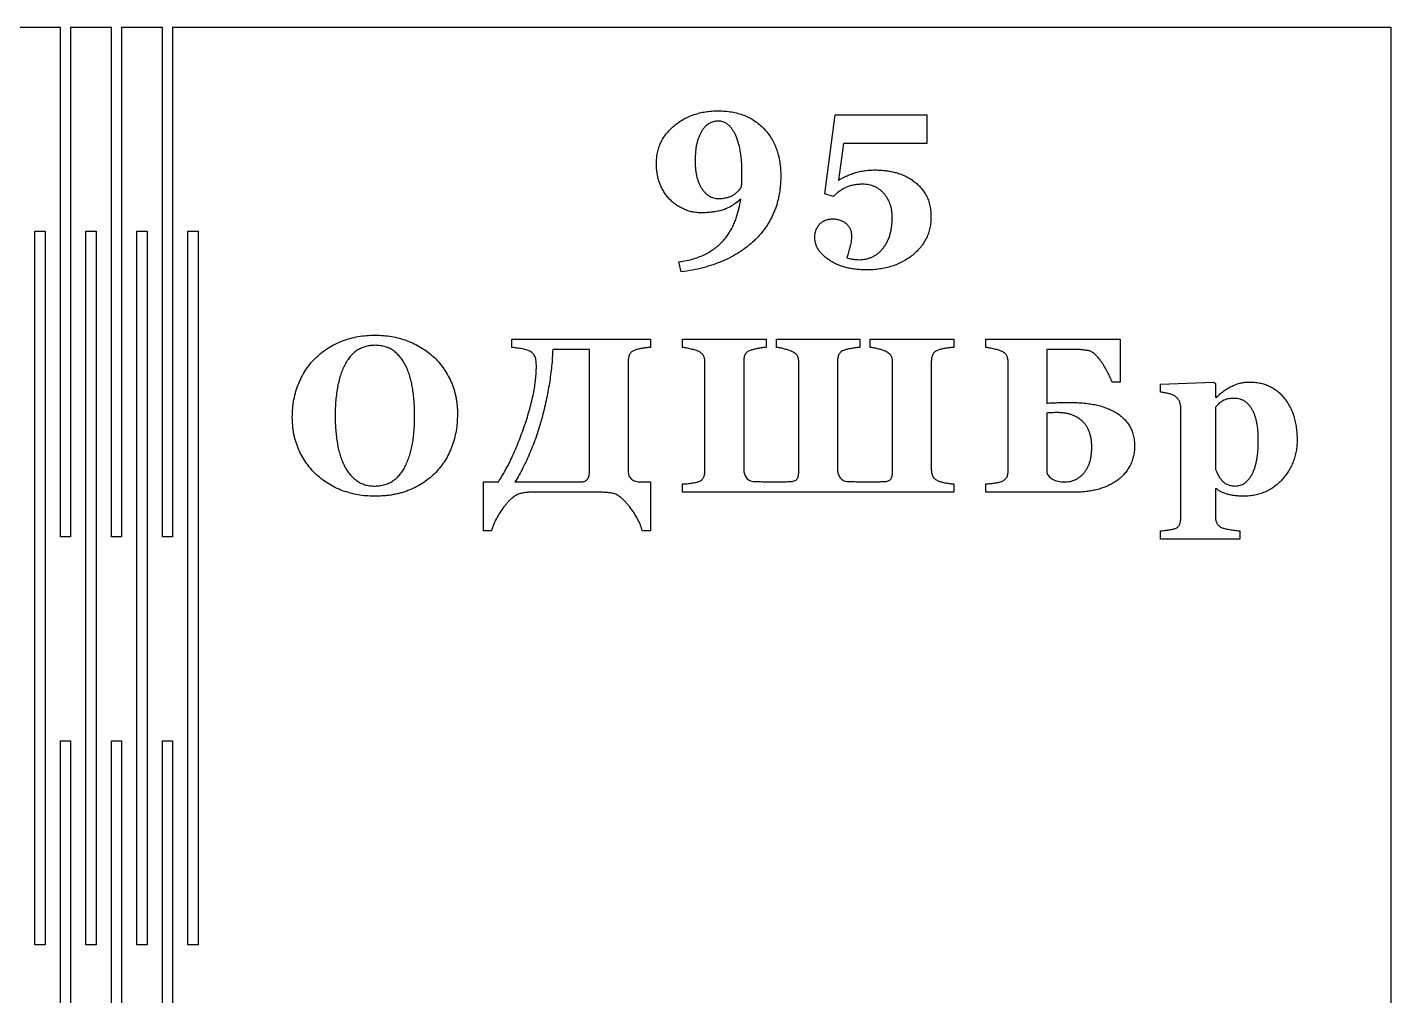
# Model space of a CAD drawing. Header units: millimetres. Extents: x 59 to 329, y 70 to 260.
# Drawn here: x 195 to 328.8, y 164.9 to 259.9 of the extents above; entities that cross this region are included whole.
import ezdxf

# ---------------------------------------------------------------- set-up
doc = ezdxf.new("R2010")
doc.units = ezdxf.units.MM

msp = doc.modelspace()

# ---------------------------------------------------------------- linework, layer by layer
at = {"color": 7, "linetype": 'Continuous', "lineweight": 25}
for p, q in [((194.3, 259.94), (198.3, 259.94)), ((198.3, 209.94), (198.3, 259.94)), ((199.3, 259.94), (203.3, 259.94)), ((199.3, 259.94), (199.3, 209.94)), ((203.3, 209.94), (203.3, 259.94)), ((204.3, 259.94), (208.3, 259.94)), ((204.3, 259.94), (204.3, 209.94)), ((208.3, 209.94), (208.3, 259.94)), ((209.3, 259.94), (328.8, 259.94)), ((209.3, 259.94), (209.3, 209.94)), ((328.8, 259.94), (328.8, 69.94)), ((273.3, 243.61), (274.3, 251.34)), ((274.3, 251.34), (283.3, 251.34)), ((283.3, 251.34), (283.3, 248.54)), ((275.11, 248.54), (274.64, 244.94)), ((283.3, 248.54), (275.11, 248.54)), ((274.12, 243.34), (273.3, 243.61)), ((195.8, 239.94), (196.8, 239.94)), ((195.8, 169.94), (195.8, 239.94)), ((196.8, 239.94), (196.8, 169.94)), ((200.8, 239.94), (201.8, 239.94)), ((200.8, 169.94), (200.8, 239.94)), ((201.8, 239.94), (201.8, 169.94)), ((205.8, 169.94), (205.8, 239.94)), ((205.8, 239.94), (206.8, 239.94)), ((206.8, 239.94), (206.8, 169.94)), ((210.8, 169.94), (210.8, 239.94)), ((210.8, 239.94), (211.8, 239.94)), ((211.8, 239.94), (211.8, 169.94)), ((258.96, 236.94), (260.1, 237.13)), ((259.21, 235.94), (258.96, 236.94)), ((242.59, 229.34), (256.19, 229.34)), ((242.59, 228.54), (242.59, 229.34)), ((256.19, 229.34), (256.19, 228.54)), ((259.33, 229.34), (267.53, 229.34)), ((259.33, 228.54), (259.33, 229.34)), ((267.53, 229.34), (267.53, 228.54)), ((268.53, 229.34), (276.73, 229.34)), ((268.53, 228.54), (268.53, 229.34)), ((276.73, 229.34), (276.73, 228.54)), ((277.73, 229.34), (285.93, 229.34)), ((277.73, 228.54), (277.73, 229.34)), ((285.93, 229.34), (285.93, 228.54)), ((289.07, 229.34), (302.27, 229.34)), ((289.07, 228.54), (289.07, 229.34)), ((302.27, 229.34), (302.27, 225.14)), ((250.19, 228.34), (246.59, 228.34)), ((250.19, 216.31), (250.19, 228.34)), ((295.07, 228.34), (295.07, 223.08)), ((297.49, 228.34), (295.07, 228.34)), ((253.99, 227.19), (253.99, 216.44)), ((261.53, 216.43), (261.53, 227.09)), ((265.33, 227.19), (265.33, 216.55)), ((270.73, 216.32), (270.73, 227.09)), ((274.53, 227.19), (274.53, 216.55)), ((279.93, 216.32), (279.93, 227.09)), ((283.73, 227.19), (283.73, 216.53)), ((291.27, 216.46), (291.27, 227.09)), ((302.27, 225.14), (301.47, 225.14)), ((306.21, 224.94), (311.45, 225.14)), ((306.21, 224.14), (306.21, 224.94)), ((311.45, 225.14), (311.61, 224.98)), ((311.61, 224.98), (311.61, 223.65)), ((311.61, 223.65), (311.7, 223.63)), ((295.07, 222.1), (295.07, 216.28)), ((308.21, 211.79), (308.21, 222.7)), ((311.61, 222.67), (311.61, 216.6)), ((239.79, 215.34), (241.26, 215.34)), ((239.79, 210.54), (239.79, 215.34)), ((242.89, 215.34), (249.34, 215.34)), ((255.27, 215.34), (256.19, 215.34)), ((256.19, 215.34), (256.19, 210.54)), ((250.71, 214.34), (245.27, 214.34)), ((259.33, 214.34), (259.33, 215.14)), ((285.93, 214.34), (259.33, 214.34)), ((285.93, 215.14), (285.93, 214.34)), ((289.07, 214.34), (289.07, 215.14)), ((298.02, 214.34), (289.07, 214.34)), ((311.61, 214.66), (311.61, 211.84)), ((311.7, 214.66), (311.61, 214.66)), ((240.59, 210.54), (239.79, 210.54)), ((256.19, 210.54), (255.39, 210.54)), ((306.21, 209.74), (306.21, 210.54)), ((314.01, 210.54), (314.01, 209.74)), ((199.3, 209.94), (198.3, 209.94)), ((204.3, 209.94), (203.3, 209.94)), ((209.3, 209.94), (208.3, 209.94)), ((314.01, 209.74), (306.21, 209.74)), ((198.3, 189.94), (199.3, 189.94)), ((198.3, 139.94), (198.3, 189.94)), ((199.3, 189.94), (199.3, 139.94)), ((203.3, 189.94), (204.3, 189.94)), ((203.3, 139.94), (203.3, 189.94)), ((204.3, 189.94), (204.3, 139.94)), ((208.3, 189.94), (209.3, 189.94)), ((208.3, 139.94), (208.3, 189.94)), ((209.3, 189.94), (209.3, 139.94)), ((196.8, 169.94), (195.8, 169.94)), ((201.8, 169.94), (200.8, 169.94)), ((206.8, 169.94), (205.8, 169.94)), ((211.8, 169.94), (210.8, 169.94))]:
    msp.add_line(p, q, dxfattribs=at)
for points, knots in [([(256.76, 246.56), (256.77, 246.75), (256.78, 247.11), (256.86, 247.63), (256.99, 248.14), (257.19, 248.61), (257.43, 249.07), (257.73, 249.5), (258.09, 249.9), (258.49, 250.28), (258.94, 250.62), (259.41, 250.92), (259.92, 251.17), (260.45, 251.38), (261, 251.54), (261.59, 251.66), (262.2, 251.73), (262.62, 251.74), (262.83, 251.74)], [0, 0, 0, 0, 0.061482, 0.121128, 0.178919, 0.236385, 0.294153, 0.352647, 0.412817, 0.47513, 0.53843, 0.601507, 0.664271, 0.727928, 0.792991, 0.85953, 0.928382, 1, 1, 1, 1]), ([(262.83, 251.74), (263.06, 251.73), (263.51, 251.72), (264.16, 251.64), (264.77, 251.51), (265.35, 251.32), (265.9, 251.07), (266.41, 250.77), (266.88, 250.42), (267.31, 250.01), (267.7, 249.56), (268.04, 249.07), (268.33, 248.54), (268.56, 247.97), (268.74, 247.36), (268.87, 246.72), (268.95, 246.04), (268.96, 245.58), (268.96, 245.34)], [0, 0, 0, 0, 0.068413, 0.13384, 0.196471, 0.257272, 0.316504, 0.374852, 0.433469, 0.492872, 0.552422, 0.6119, 0.671958, 0.732703, 0.795604, 0.860613, 0.928792, 1, 1, 1, 1]), ([(262.82, 250.74), (262.74, 250.74), (262.58, 250.73), (262.34, 250.68), (262.12, 250.6), (261.9, 250.49), (261.71, 250.34), (261.52, 250.17), (261.34, 249.96), (261.18, 249.72), (261.04, 249.46), (260.91, 249.16), (260.8, 248.83), (260.71, 248.48), (260.64, 248.1), (260.6, 247.69), (260.57, 247.26), (260.56, 246.95), (260.56, 246.8)], [0, 0, 0, 0, 0.049047, 0.09583, 0.142679, 0.190066, 0.238399, 0.288377, 0.342007, 0.399065, 0.45979, 0.523332, 0.591127, 0.663412, 0.739613, 0.821312, 0.90766, 1, 1, 1, 1]), ([(265.16, 245.56), (265.16, 245.77), (265.16, 246.16), (265.12, 246.73), (265.08, 247.27), (265, 247.77), (264.92, 248.23), (264.8, 248.66), (264.67, 249.05), (264.52, 249.4), (264.35, 249.72), (264.17, 249.99), (263.98, 250.22), (263.77, 250.41), (263.55, 250.56), (263.32, 250.66), (263.07, 250.73), (262.91, 250.74), (262.82, 250.74)], [0, 0, 0, 0, 0.098237, 0.190555, 0.277068, 0.358492, 0.43446, 0.505325, 0.571272, 0.633314, 0.690561, 0.742812, 0.791441, 0.83566, 0.878131, 0.918485, 0.959047, 1, 1, 1, 1]), ([(258.05, 243.09), (257.95, 243.2), (257.75, 243.42), (257.5, 243.79), (257.28, 244.19), (257.09, 244.62), (256.94, 245.08), (256.84, 245.56), (256.77, 246.05), (256.77, 246.39), (256.76, 246.56)], [0, 0, 0, 0, 0.116099, 0.233854, 0.353884, 0.477689, 0.604134, 0.73228, 0.864126, 1, 1, 1, 1]), ([(260.56, 246.8), (260.56, 246.66), (260.57, 246.4), (260.6, 246.01), (260.65, 245.65), (260.71, 245.3), (260.81, 244.98), (260.92, 244.68), (261.05, 244.39), (261.2, 244.14), (261.36, 243.9), (261.54, 243.7), (261.73, 243.53), (261.93, 243.38), (262.15, 243.28), (262.38, 243.2), (262.63, 243.15), (262.79, 243.14), (262.88, 243.14)], [0, 0, 0, 0, 0.084356, 0.165058, 0.241664, 0.314436, 0.383852, 0.450138, 0.514567, 0.576766, 0.636343, 0.691939, 0.745221, 0.796507, 0.846407, 0.896464, 0.947354, 1, 1, 1, 1]), ([(268.96, 245.34), (268.96, 245.18), (268.96, 244.86), (268.92, 244.4), (268.88, 243.94), (268.8, 243.49), (268.71, 243.06), (268.6, 242.63), (268.47, 242.22), (268.31, 241.82), (268.14, 241.43), (267.94, 241.05), (267.73, 240.68), (267.5, 240.32), (267.24, 239.97), (266.96, 239.64), (266.67, 239.31), (266.24, 238.89), (265.67, 238.4), (264.92, 237.87), (264.12, 237.4), (263.25, 236.99), (262.32, 236.63), (261.34, 236.34), (260.29, 236.1), (259.57, 235.99), (259.21, 235.94)], [0, 0, 0, 0, 0.031963, 0.063362, 0.094039, 0.124291, 0.153992, 0.183174, 0.212106, 0.240928, 0.269537, 0.297934, 0.32638, 0.355056, 0.38388, 0.412816, 0.442237, 0.471923, 0.532207, 0.593175, 0.655433, 0.719334, 0.785315, 0.853975, 0.925315, 1, 1, 1, 1]), ([(265.12, 244.28), (265.12, 244.3), (265.12, 244.36), (265.13, 244.47), (265.14, 244.63), (265.14, 244.74), (265.14, 244.8)], [0, 0, 0, 0, 0.131717, 0.347778, 0.635113, 1, 1, 1, 1]), ([(265.14, 244.8), (265.14, 244.86), (265.14, 244.98), (265.15, 245.16), (265.16, 245.36), (265.16, 245.5), (265.16, 245.56)], [0, 0, 0, 0, 0.213049, 0.467319, 0.737802, 1, 1, 1, 1]), ([(274.64, 244.94), (274.74, 245), (274.96, 245.12), (275.3, 245.3), (275.69, 245.47), (276.11, 245.63), (276.58, 245.77), (277.09, 245.87), (277.64, 245.93), (278.02, 245.94), (278.21, 245.94)], [0, 0, 0, 0, 0.094208, 0.196778, 0.309165, 0.430933, 0.560271, 0.697331, 0.843698, 1, 1, 1, 1]), ([(278.21, 245.94), (278.37, 245.94), (278.68, 245.93), (279.14, 245.9), (279.61, 245.83), (280.07, 245.74), (280.52, 245.62), (280.97, 245.44), (281.41, 245.23), (281.69, 245.05), (281.84, 244.96)], [0, 0, 0, 0, 0.122352, 0.245055, 0.366946, 0.489782, 0.613252, 0.738251, 0.867107, 1, 1, 1, 1]), ([(281.84, 244.96), (281.96, 244.87), (282.22, 244.69), (282.57, 244.36), (282.89, 243.98), (283.18, 243.56), (283.41, 243.09), (283.58, 242.56), (283.68, 241.98), (283.7, 241.57), (283.7, 241.36)], [0, 0, 0, 0, 0.111732, 0.22503, 0.340782, 0.460321, 0.584085, 0.713613, 0.851442, 1, 1, 1, 1]), ([(262.88, 243.14), (262.98, 243.14), (263.2, 243.15), (263.51, 243.19), (263.81, 243.27), (264.09, 243.37), (264.37, 243.52), (264.64, 243.72), (264.89, 243.98), (265.04, 244.18), (265.12, 244.28)], [0, 0, 0, 0, 0.1227, 0.241668, 0.358256, 0.473843, 0.591501, 0.716436, 0.851897, 1, 1, 1, 1]), ([(277, 244.54), (276.84, 244.54), (276.53, 244.53), (276.09, 244.46), (275.69, 244.36), (275.33, 244.22), (275, 244.03), (274.68, 243.83), (274.39, 243.6), (274.21, 243.43), (274.12, 243.34)], [0, 0, 0, 0, 0.148947, 0.286478, 0.415027, 0.534576, 0.650763, 0.767283, 0.883026, 1, 1, 1, 1]), ([(279.9, 241.27), (279.9, 241.38), (279.89, 241.61), (279.86, 241.95), (279.8, 242.27), (279.7, 242.57), (279.59, 242.86), (279.45, 243.13), (279.29, 243.39), (279.1, 243.62), (278.89, 243.84), (278.66, 244.03), (278.42, 244.18), (278.16, 244.31), (277.9, 244.42), (277.61, 244.49), (277.31, 244.53), (277.1, 244.54), (277, 244.54)], [0, 0, 0, 0, 0.07139, 0.139977, 0.206189, 0.270071, 0.333002, 0.394831, 0.456683, 0.518761, 0.580026, 0.639728, 0.698211, 0.756042, 0.814719, 0.874509, 0.93622, 1, 1, 1, 1]), ([(261.19, 241.74), (261.04, 241.74), (260.74, 241.75), (260.29, 241.82), (259.86, 241.93), (259.45, 242.1), (259.06, 242.29), (258.69, 242.52), (258.35, 242.78), (258.15, 242.99), (258.05, 243.09)], [0, 0, 0, 0, 0.129943, 0.257686, 0.382754, 0.508556, 0.633791, 0.756389, 0.878023, 1, 1, 1, 1]), ([(265.04, 243.08), (264.89, 242.95), (264.59, 242.7), (264.12, 242.4), (263.67, 242.16), (263.21, 241.99), (262.74, 241.88), (262.25, 241.8), (261.73, 241.75), (261.37, 241.74), (261.19, 241.74)], [0, 0, 0, 0, 0.14418, 0.276459, 0.399157, 0.51386, 0.626995, 0.745955, 0.869876, 1, 1, 1, 1]), ([(263.71, 239.49), (263.8, 239.62), (263.99, 239.89), (264.22, 240.32), (264.43, 240.76), (264.65, 241.36), (264.87, 242.13), (264.99, 242.76), (265.04, 243.08)], [0, 0, 0, 0, 0.127239, 0.253295, 0.377451, 0.501886, 0.749284, 1, 1, 1, 1]), ([(272.3, 239.32), (272.31, 239.44), (272.31, 239.69), (272.41, 240.03), (272.56, 240.34), (272.76, 240.62), (273.02, 240.85), (273.32, 241.02), (273.67, 241.12), (273.91, 241.13), (274.03, 241.14)], [0, 0, 0, 0, 0.131468, 0.255697, 0.377442, 0.500533, 0.622495, 0.742376, 0.866132, 1, 1, 1, 1]), ([(274.03, 241.14), (274.16, 241.14), (274.42, 241.13), (274.78, 241.03), (275.1, 240.9), (275.38, 240.69), (275.62, 240.45), (275.78, 240.15), (275.89, 239.82), (275.9, 239.59), (275.9, 239.47)], [0, 0, 0, 0, 0.1401576, 0.2693268, 0.3930238, 0.5155558, 0.6349018, 0.7511915, 0.871922, 1, 1, 1, 1]), ([(283.7, 241.36), (283.7, 241.18), (283.69, 240.81), (283.6, 240.27), (283.46, 239.75), (283.27, 239.27), (283.01, 238.81), (282.7, 238.37), (282.33, 237.97), (281.91, 237.59), (281.45, 237.25), (280.95, 236.95), (280.43, 236.7), (279.87, 236.49), (279.28, 236.34), (278.66, 236.22), (278.01, 236.15), (277.56, 236.14), (277.33, 236.14)], [0, 0, 0, 0, 0.061086, 0.120099, 0.177414, 0.233998, 0.290589, 0.347958, 0.406988, 0.468183, 0.530685, 0.593464, 0.656534, 0.72088, 0.786905, 0.855178, 0.926072, 1, 1, 1, 1]), ([(278.92, 238.16), (279, 238.25), (279.15, 238.45), (279.35, 238.78), (279.52, 239.13), (279.66, 239.51), (279.77, 239.91), (279.84, 240.34), (279.89, 240.8), (279.9, 241.11), (279.9, 241.27)], [0, 0, 0, 0, 0.112282, 0.226726, 0.343254, 0.463364, 0.588631, 0.718981, 0.855598, 1, 1, 1, 1]), ([(260.1, 237.13), (260.31, 237.2), (260.72, 237.32), (261.3, 237.55), (261.82, 237.81), (262.28, 238.1), (262.7, 238.41), (263.08, 238.74), (263.42, 239.1), (263.61, 239.36), (263.71, 239.49)], [0, 0, 0, 0, 0.150733, 0.291346, 0.423179, 0.546592, 0.664366, 0.7781, 0.890164, 1, 1, 1, 1]), ([(275.9, 239.47), (275.9, 239.38), (275.89, 239.19), (275.86, 238.9), (275.8, 238.6), (275.73, 238.3), (275.65, 238.01), (275.57, 237.75), (275.5, 237.53), (275.46, 237.4), (275.44, 237.33)], [0, 0, 0, 0, 0.125502, 0.257345, 0.395099, 0.540228, 0.680933, 0.805795, 0.911692, 1, 1, 1, 1]), ([(277.33, 236.14), (277.16, 236.14), (276.81, 236.15), (276.31, 236.19), (275.82, 236.27), (275.36, 236.37), (274.92, 236.5), (274.5, 236.66), (274.11, 236.86), (273.74, 237.08), (273.41, 237.32), (273.11, 237.57), (272.86, 237.84), (272.66, 238.11), (272.5, 238.4), (272.39, 238.7), (272.31, 239.01), (272.31, 239.22), (272.3, 239.32)], [0, 0, 0, 0, 0.0807525, 0.1579389, 0.2328517, 0.3048087, 0.3746192, 0.4428248, 0.5094673, 0.5756512, 0.6390016, 0.6982665, 0.7536906, 0.8055598, 0.8551515, 0.9036737, 0.951645, 1, 1, 1, 1]), ([(276.69, 237.14), (276.79, 237.14), (277, 237.15), (277.3, 237.2), (277.61, 237.28), (277.9, 237.39), (278.19, 237.54), (278.45, 237.71), (278.7, 237.92), (278.84, 238.08), (278.92, 238.16)], [0, 0, 0, 0, 0.12144, 0.244327, 0.367414, 0.494299, 0.621595, 0.746534, 0.872188, 1, 1, 1, 1]), ([(275.44, 237.33), (275.53, 237.3), (275.73, 237.24), (276.04, 237.19), (276.37, 237.15), (276.58, 237.14), (276.69, 237.14)], [0, 0, 0, 0, 0.23062, 0.490101, 0.754366, 1, 1, 1, 1]), ([(223.4, 227.56), (223.59, 227.73), (223.96, 228.07), (224.59, 228.5), (225.26, 228.88), (225.98, 229.19), (226.73, 229.44), (227.52, 229.61), (228.33, 229.72), (228.88, 229.73), (229.16, 229.74)], [0, 0, 0, 0, 0.119457, 0.239079, 0.361117, 0.485424, 0.611599, 0.739064, 0.868046, 1, 1, 1, 1]), ([(229.16, 228.74), (229, 228.73), (228.7, 228.72), (228.26, 228.64), (227.85, 228.49), (227.47, 228.29), (227.11, 228.04), (226.79, 227.72), (226.5, 227.34), (226.24, 226.92), (226, 226.44), (225.8, 225.91), (225.63, 225.34), (225.49, 224.72), (225.38, 224.05), (225.31, 223.33), (225.26, 222.57), (225.25, 222.05), (225.25, 221.78)], [0, 0, 0, 0, 0.052368, 0.102045, 0.150423, 0.198445, 0.246936, 0.2973, 0.350286, 0.406365, 0.466143, 0.52934, 0.596278, 0.667513, 0.743241, 0.824057, 0.90947, 1, 1, 1, 1]), ([(229.16, 229.74), (229.43, 229.73), (229.98, 229.72), (230.78, 229.61), (231.56, 229.45), (232.3, 229.21), (233.01, 228.9), (233.67, 228.55), (234.29, 228.14), (234.66, 227.82), (234.85, 227.66)], [0, 0, 0, 0, 0.133268, 0.263453, 0.390974, 0.518099, 0.642604, 0.763564, 0.882467, 1, 1, 1, 1]), ([(232.24, 226.61), (232.16, 226.76), (232.01, 227.07), (231.72, 227.48), (231.4, 227.85), (231.04, 228.17), (230.64, 228.43), (230.18, 228.61), (229.68, 228.72), (229.34, 228.73), (229.16, 228.74)], [0, 0, 0, 0, 0.130775, 0.256123, 0.378102, 0.497792, 0.616829, 0.738098, 0.864505, 1, 1, 1, 1]), ([(221.05, 221.68), (221.06, 221.98), (221.08, 222.56), (221.19, 223.42), (221.39, 224.24), (221.66, 225), (222.01, 225.73), (222.41, 226.4), (222.87, 227.02), (223.22, 227.38), (223.4, 227.56)], [0, 0, 0, 0, 0.137849, 0.270036, 0.397932, 0.523292, 0.645416, 0.76531, 0.882865, 1, 1, 1, 1]), ([(234.85, 227.66), (235.03, 227.49), (235.39, 227.14), (235.85, 226.54), (236.27, 225.9), (236.56, 225.33), (236.76, 224.85), (236.89, 224.47), (237, 224.08), (237.09, 223.68), (237.17, 223.26), (237.21, 222.83), (237.25, 222.39), (237.25, 222.09), (237.25, 221.94)], [0, 0, 0, 0, 0.11716, 0.234401, 0.353156, 0.474467, 0.536462, 0.599061, 0.662032, 0.726653, 0.79262, 0.860032, 0.929118, 1, 1, 1, 1]), ([(244.34, 228.17), (244.29, 228.19), (244.18, 228.25), (243.98, 228.31), (243.74, 228.37), (243.48, 228.42), (243.22, 228.46), (242.98, 228.49), (242.77, 228.52), (242.65, 228.53), (242.59, 228.54)], [0, 0, 0, 0, 0.097809, 0.213046, 0.347304, 0.502512, 0.656875, 0.791848, 0.905718, 1, 1, 1, 1]), ([(246.59, 228.34), (246.58, 228.07), (246.56, 227.52), (246.49, 226.69), (246.39, 225.86), (246.27, 225.02), (246.12, 224.17), (245.95, 223.31), (245.75, 222.44), (245.52, 221.57), (245.27, 220.7), (245, 219.86), (244.71, 219.04), (244.38, 218.25), (244.05, 217.48), (243.68, 216.74), (243.3, 216.03), (243.03, 215.57), (242.89, 215.34)], [0, 0, 0, 0, 0.059806, 0.120435, 0.181951, 0.244158, 0.307556, 0.371739, 0.436803, 0.503247, 0.569452, 0.634444, 0.697932, 0.760362, 0.821639, 0.882027, 0.941517, 1, 1, 1, 1]), ([(244.99, 226.65), (244.99, 226.75), (244.99, 226.93), (244.96, 227.19), (244.93, 227.41), (244.88, 227.61), (244.79, 227.77), (244.68, 227.92), (244.53, 228.06), (244.41, 228.13), (244.34, 228.17)], [0, 0, 0, 0, 0.169066, 0.315657, 0.44553, 0.554776, 0.656629, 0.761966, 0.876627, 1, 1, 1, 1]), ([(254.67, 228.27), (254.61, 228.25), (254.49, 228.21), (254.33, 228.1), (254.21, 227.98), (254.1, 227.79), (254.01, 227.53), (254, 227.31), (253.99, 227.19)], [0, 0, 0, 0, 0.145342, 0.278084, 0.399977, 0.51707, 0.753768, 1, 1, 1, 1]), ([(256.19, 228.54), (256.07, 228.53), (255.82, 228.51), (255.43, 228.45), (255.04, 228.38), (254.79, 228.31), (254.67, 228.27)], [0, 0, 0, 0, 0.2332472, 0.4942248, 0.7595245, 1, 1, 1, 1]), ([(260.85, 228.16), (260.8, 228.18), (260.68, 228.23), (260.49, 228.29), (260.28, 228.35), (260.05, 228.41), (259.83, 228.46), (259.63, 228.49), (259.47, 228.52), (259.37, 228.54), (259.33, 228.54)], [0, 0, 0, 0, 0.113238, 0.239507, 0.379751, 0.535358, 0.685743, 0.813132, 0.917957, 1, 1, 1, 1]), ([(261.53, 227.09), (261.52, 227.2), (261.51, 227.42), (261.43, 227.68), (261.32, 227.84), (261.19, 227.96), (261.04, 228.07), (260.92, 228.13), (260.85, 228.16)], [0, 0, 0, 0, 0.253773, 0.474459, 0.583347, 0.705099, 0.843901, 1, 1, 1, 1]), ([(266.05, 228.27), (265.98, 228.25), (265.86, 228.21), (265.7, 228.12), (265.57, 228), (265.44, 227.82), (265.35, 227.54), (265.34, 227.31), (265.33, 227.19)], [0, 0, 0, 0, 0.146112, 0.278757, 0.397661, 0.510432, 0.744526, 1, 1, 1, 1]), ([(267.53, 228.54), (267.41, 228.53), (267.14, 228.51), (266.75, 228.44), (266.38, 228.36), (266.15, 228.3), (266.05, 228.27)], [0, 0, 0, 0, 0.250061, 0.527539, 0.794305, 1, 1, 1, 1]), ([(270, 228.16), (269.89, 228.2), (269.65, 228.3), (269.27, 228.4), (268.89, 228.49), (268.64, 228.53), (268.53, 228.54)], [0, 0, 0, 0, 0.236065, 0.507201, 0.776214, 1, 1, 1, 1]), ([(270.73, 227.09), (270.73, 227.2), (270.71, 227.42), (270.63, 227.68), (270.51, 227.85), (270.37, 227.96), (270.2, 228.07), (270.07, 228.13), (270, 228.16)], [0, 0, 0, 0, 0.244967, 0.460662, 0.568016, 0.693174, 0.833974, 1, 1, 1, 1]), ([(275.23, 228.27), (275.17, 228.25), (275.04, 228.21), (274.87, 228.11), (274.75, 227.98), (274.63, 227.79), (274.55, 227.53), (274.54, 227.31), (274.53, 227.19)], [0, 0, 0, 0, 0.153218, 0.289371, 0.410795, 0.525912, 0.757921, 1, 1, 1, 1]), ([(276.73, 228.54), (276.6, 228.53), (276.34, 228.51), (275.94, 228.44), (275.57, 228.37), (275.34, 228.3), (275.23, 228.27)], [0, 0, 0, 0, 0.253579, 0.52549, 0.787465, 1, 1, 1, 1]), ([(279.2, 228.16), (279.09, 228.2), (278.85, 228.3), (278.47, 228.4), (278.09, 228.49), (277.84, 228.53), (277.73, 228.54)], [0, 0, 0, 0, 0.236065, 0.507201, 0.776214, 1, 1, 1, 1]), ([(279.93, 227.09), (279.93, 227.2), (279.91, 227.42), (279.83, 227.68), (279.71, 227.85), (279.57, 227.96), (279.4, 228.07), (279.27, 228.13), (279.2, 228.16)], [0, 0, 0, 0, 0.244967, 0.460662, 0.568016, 0.693174, 0.833974, 1, 1, 1, 1]), ([(284.41, 228.27), (284.35, 228.25), (284.23, 228.21), (284.07, 228.1), (283.95, 227.98), (283.84, 227.79), (283.75, 227.53), (283.74, 227.31), (283.73, 227.19)], [0, 0, 0, 0, 0.145342, 0.278084, 0.399977, 0.51707, 0.753768, 1, 1, 1, 1]), ([(285.93, 228.54), (285.81, 228.53), (285.56, 228.51), (285.17, 228.45), (284.78, 228.38), (284.53, 228.31), (284.41, 228.27)], [0, 0, 0, 0, 0.2332472, 0.4942248, 0.7595245, 1, 1, 1, 1]), ([(290.59, 228.17), (290.54, 228.19), (290.43, 228.24), (290.24, 228.29), (290.04, 228.35), (289.81, 228.4), (289.59, 228.45), (289.39, 228.49), (289.22, 228.52), (289.12, 228.53), (289.07, 228.54)], [0, 0, 0, 0, 0.109022, 0.232379, 0.369062, 0.520168, 0.668484, 0.798454, 0.909367, 1, 1, 1, 1]), ([(291.27, 227.09), (291.26, 227.2), (291.25, 227.42), (291.17, 227.68), (291.06, 227.85), (290.94, 227.97), (290.78, 228.08), (290.66, 228.14), (290.59, 228.17)], [0, 0, 0, 0, 0.247642, 0.473432, 0.585419, 0.708009, 0.84594, 1, 1, 1, 1]), ([(299.12, 228.22), (299.01, 228.24), (298.76, 228.28), (298.36, 228.32), (297.93, 228.34), (297.64, 228.34), (297.49, 228.34)], [0, 0, 0, 0, 0.217612, 0.464517, 0.729556, 1, 1, 1, 1]), ([(301.47, 225.14), (301.39, 225.33), (301.24, 225.71), (300.96, 226.25), (300.67, 226.76), (300.4, 227.15), (300.17, 227.44), (300.01, 227.63), (299.85, 227.79), (299.7, 227.93), (299.55, 228.04), (299.41, 228.13), (299.26, 228.19), (299.17, 228.21), (299.12, 228.22)], [0, 0, 0, 0, 0.156168, 0.307486, 0.454917, 0.598854, 0.667638, 0.729969, 0.786601, 0.838301, 0.884936, 0.926809, 0.965156, 1, 1, 1, 1]), ([(233.05, 221.86), (233.05, 222.08), (233.04, 222.51), (233.01, 223.15), (232.95, 223.78), (232.87, 224.4), (232.77, 225), (232.62, 225.57), (232.45, 226.11), (232.31, 226.44), (232.24, 226.61)], [0, 0, 0, 0, 0.1340933, 0.2657745, 0.3971336, 0.5264912, 0.6522861, 0.7726602, 0.8884408, 1, 1, 1, 1]), ([(241.26, 215.34), (241.38, 215.52), (241.62, 215.9), (241.96, 216.5), (242.3, 217.13), (242.62, 217.81), (242.94, 218.52), (243.25, 219.27), (243.55, 220.06), (243.84, 220.87), (244.11, 221.69), (244.34, 222.49), (244.54, 223.25), (244.71, 223.99), (244.83, 224.7), (244.92, 225.37), (244.98, 226.02), (244.99, 226.44), (244.99, 226.65)], [0, 0, 0, 0, 0.054626, 0.111877, 0.171252, 0.233289, 0.298167, 0.365602, 0.435647, 0.508437, 0.580804, 0.650095, 0.716119, 0.778636, 0.838508, 0.895116, 0.948806, 1, 1, 1, 1]), ([(311.7, 223.63), (311.81, 223.74), (312.04, 223.97), (312.42, 224.27), (312.82, 224.53), (313.23, 224.75), (313.65, 224.92), (314.07, 225.05), (314.49, 225.13), (314.77, 225.14), (314.91, 225.14)], [0, 0, 0, 0, 0.135155, 0.266306, 0.396312, 0.524344, 0.649584, 0.769174, 0.885826, 1, 1, 1, 1]), ([(314.91, 225.14), (315.09, 225.14), (315.43, 225.13), (315.94, 225.05), (316.42, 224.93), (316.86, 224.76), (317.28, 224.54), (317.67, 224.27), (318.03, 223.94), (318.36, 223.58), (318.65, 223.16), (318.91, 222.72), (319.13, 222.25), (319.31, 221.75), (319.44, 221.21), (319.54, 220.65), (319.6, 220.05), (319.61, 219.65), (319.61, 219.44)], [0, 0, 0, 0, 0.063886, 0.124565, 0.183565, 0.240729, 0.297147, 0.353794, 0.411217, 0.47076, 0.531285, 0.59219, 0.654667, 0.718301, 0.784582, 0.853211, 0.92489, 1, 1, 1, 1]), ([(307.58, 223.79), (307.49, 223.83), (307.29, 223.93), (306.96, 224.02), (306.59, 224.1), (306.34, 224.13), (306.21, 224.14)], [0, 0, 0, 0, 0.20967, 0.462408, 0.736042, 1, 1, 1, 1]), ([(308.21, 222.7), (308.19, 222.81), (308.16, 223.03), (308.05, 223.33), (307.85, 223.59), (307.67, 223.72), (307.58, 223.79)], [0, 0, 0, 0, 0.257928, 0.497252, 0.736361, 1, 1, 1, 1]), ([(313.41, 223.54), (313.3, 223.54), (313.1, 223.53), (312.81, 223.49), (312.55, 223.42), (312.25, 223.27), (311.93, 223.03), (311.72, 222.79), (311.61, 222.67)], [0, 0, 0, 0, 0.15512, 0.295104, 0.423626, 0.540687, 0.769065, 1, 1, 1, 1]), ([(315.29, 222.28), (315.24, 222.37), (315.15, 222.55), (314.97, 222.8), (314.77, 223.02), (314.55, 223.21), (314.3, 223.36), (314.02, 223.46), (313.72, 223.53), (313.52, 223.54), (313.41, 223.54)], [0, 0, 0, 0, 0.1310856, 0.2560524, 0.3776532, 0.4986325, 0.6189379, 0.7392925, 0.8656409, 1, 1, 1, 1]), ([(295.07, 223.08), (295.24, 223.08), (295.59, 223.09), (296.13, 223.12), (296.69, 223.14), (297.07, 223.14), (297.25, 223.14)], [0, 0, 0, 0, 0.230949, 0.486462, 0.747596, 1, 1, 1, 1]), ([(296.03, 222.14), (295.96, 222.14), (295.79, 222.14), (295.54, 222.12), (295.29, 222.11), (295.13, 222.1), (295.07, 222.1)], [0, 0, 0, 0, 0.230265, 0.519169, 0.801762, 1, 1, 1, 1]), ([(299.47, 218.75), (299.47, 218.88), (299.47, 219.14), (299.42, 219.52), (299.35, 219.87), (299.26, 220.2), (299.13, 220.51), (298.98, 220.78), (298.8, 221.04), (298.59, 221.27), (298.35, 221.48), (298.09, 221.65), (297.81, 221.81), (297.5, 221.93), (297.17, 222.03), (296.81, 222.09), (296.43, 222.13), (296.17, 222.14), (296.03, 222.14)], [0, 0, 0, 0, 0.072655, 0.141198, 0.205955, 0.268068, 0.327596, 0.385237, 0.441429, 0.498064, 0.554372, 0.611496, 0.669365, 0.729206, 0.791863, 0.857734, 0.926777, 1, 1, 1, 1]), ([(297.25, 223.14), (297.47, 223.14), (297.91, 223.13), (298.56, 223.09), (299.17, 223.02), (299.76, 222.93), (300.31, 222.8), (300.83, 222.63), (301.32, 222.43), (301.63, 222.26), (301.78, 222.17)], [0, 0, 0, 0, 0.14397, 0.281568, 0.413005, 0.538668, 0.65925, 0.775581, 0.888821, 1, 1, 1, 1]), ([(301.78, 222.17), (301.92, 222.09), (302.2, 221.92), (302.57, 221.6), (302.9, 221.25), (303.18, 220.86), (303.4, 220.42), (303.56, 219.93), (303.66, 219.41), (303.67, 219.04), (303.67, 218.85)], [0, 0, 0, 0, 0.122507, 0.242782, 0.361103, 0.480424, 0.601795, 0.726961, 0.859039, 1, 1, 1, 1]), ([(315.81, 219.43), (315.81, 219.69), (315.8, 220.2), (315.72, 220.84), (315.63, 221.32), (315.54, 221.66), (315.43, 221.98), (315.34, 222.18), (315.29, 222.28)], [0, 0, 0, 0, 0.268602, 0.528071, 0.652237, 0.771828, 0.887505, 1, 1, 1, 1]), ([(223.43, 216.04), (223.26, 216.21), (222.9, 216.56), (222.44, 217.15), (222.03, 217.79), (221.74, 218.36), (221.54, 218.84), (221.41, 219.22), (221.3, 219.6), (221.21, 220), (221.14, 220.4), (221.09, 220.82), (221.06, 221.25), (221.05, 221.53), (221.05, 221.68)], [0, 0, 0, 0, 0.117479, 0.236054, 0.355752, 0.478621, 0.540878, 0.603928, 0.667485, 0.731605, 0.796991, 0.863424, 0.931051, 1, 1, 1, 1]), ([(225.25, 221.78), (225.25, 221.55), (225.26, 221.09), (225.3, 220.42), (225.37, 219.76), (225.46, 219.13), (225.58, 218.52), (225.74, 217.96), (225.92, 217.42), (226.08, 217.09), (226.15, 216.93)], [0, 0, 0, 0, 0.139593, 0.275636, 0.408385, 0.537489, 0.661896, 0.780558, 0.892502, 1, 1, 1, 1]), ([(232.15, 216.92), (232.23, 217.09), (232.38, 217.43), (232.57, 217.96), (232.73, 218.52), (232.85, 219.12), (232.94, 219.75), (233, 220.42), (233.05, 221.13), (233.05, 221.61), (233.05, 221.86)], [0, 0, 0, 0, 0.107986, 0.218825, 0.334072, 0.453726, 0.579007, 0.711658, 0.851923, 1, 1, 1, 1]), ([(237.25, 221.94), (237.24, 221.67), (237.23, 221.14), (237.12, 220.35), (236.96, 219.57), (236.72, 218.83), (236.41, 218.11), (236.05, 217.45), (235.62, 216.83), (235.29, 216.47), (235.12, 216.28)], [0, 0, 0, 0, 0.130346, 0.259132, 0.385766, 0.51299, 0.638256, 0.76048, 0.880482, 1, 1, 1, 1]), ([(313.53, 214.94), (313.62, 214.94), (313.78, 214.95), (314.03, 215.01), (314.26, 215.09), (314.47, 215.22), (314.67, 215.39), (314.86, 215.58), (315.04, 215.82), (315.2, 216.08), (315.34, 216.39), (315.47, 216.73), (315.57, 217.09), (315.66, 217.5), (315.73, 217.93), (315.78, 218.4), (315.81, 218.9), (315.81, 219.25), (315.81, 219.43)], [0, 0, 0, 0, 0.045684, 0.089486, 0.133462, 0.177836, 0.224217, 0.272744, 0.324941, 0.381467, 0.442092, 0.506342, 0.575412, 0.649108, 0.728262, 0.813109, 0.903806, 1, 1, 1, 1]), ([(319.61, 219.44), (319.61, 219.25), (319.6, 218.89), (319.53, 218.35), (319.41, 217.83), (319.25, 217.34), (319.04, 216.86), (318.78, 216.4), (318.48, 215.97), (318.14, 215.55), (317.75, 215.18), (317.35, 214.84), (316.91, 214.56), (316.45, 214.33), (315.97, 214.16), (315.46, 214.03), (314.93, 213.95), (314.56, 213.94), (314.38, 213.94)], [0, 0, 0, 0, 0.065759, 0.129451, 0.191513, 0.253266, 0.314438, 0.375931, 0.43829, 0.502239, 0.565931, 0.627851, 0.688779, 0.749036, 0.809527, 0.871214, 0.934226, 1, 1, 1, 1]), ([(296.77, 215.34), (296.87, 215.34), (297.07, 215.35), (297.35, 215.39), (297.61, 215.46), (297.87, 215.56), (298.11, 215.69), (298.33, 215.85), (298.54, 216.03), (298.73, 216.24), (298.91, 216.48), (299.06, 216.74), (299.19, 217.02), (299.29, 217.33), (299.38, 217.65), (299.43, 218), (299.46, 218.37), (299.47, 218.62), (299.47, 218.75)], [0, 0, 0, 0, 0.06011, 0.118177, 0.174407, 0.229193, 0.284336, 0.339788, 0.396375, 0.455137, 0.51542, 0.576093, 0.639246, 0.704673, 0.773285, 0.844462, 0.920139, 1, 1, 1, 1]), ([(303.67, 218.85), (303.67, 218.67), (303.65, 218.31), (303.56, 217.79), (303.41, 217.31), (303.19, 216.85), (302.93, 216.44), (302.61, 216.05), (302.26, 215.71), (301.99, 215.51), (301.86, 215.41)], [0, 0, 0, 0, 0.135092, 0.264206, 0.388756, 0.511489, 0.633787, 0.754277, 0.876369, 1, 1, 1, 1]), ([(226.15, 216.93), (226.23, 216.78), (226.39, 216.49), (226.68, 216.09), (227, 215.75), (227.35, 215.46), (227.74, 215.22), (228.18, 215.06), (228.65, 214.95), (228.99, 214.94), (229.16, 214.94)], [0, 0, 0, 0, 0.1343153, 0.261339, 0.3833417, 0.5017973, 0.6198123, 0.7395717, 0.8657195, 1, 1, 1, 1]), ([(229.16, 214.94), (229.33, 214.95), (229.65, 214.96), (230.13, 215.06), (230.57, 215.23), (230.96, 215.46), (231.32, 215.75), (231.64, 216.1), (231.93, 216.49), (232.08, 216.78), (232.15, 216.92)], [0, 0, 0, 0, 0.1333225, 0.2582843, 0.3807255, 0.5007055, 0.6209885, 0.7430022, 0.8688083, 1, 1, 1, 1]), ([(229.08, 213.94), (228.81, 213.95), (228.28, 213.96), (227.49, 214.06), (226.73, 214.23), (225.99, 214.47), (225.29, 214.76), (224.62, 215.13), (224, 215.55), (223.62, 215.88), (223.43, 216.04)], [0, 0, 0, 0, 0.130809, 0.258982, 0.385077, 0.510514, 0.634895, 0.757066, 0.878457, 1, 1, 1, 1]), ([(235.12, 216.28), (234.94, 216.1), (234.57, 215.75), (233.95, 215.28), (233.28, 214.88), (232.69, 214.6), (232.2, 214.41), (231.8, 214.28), (231.39, 214.18), (230.96, 214.09), (230.52, 214.02), (230.06, 213.97), (229.57, 213.95), (229.25, 213.94), (229.08, 213.94)], [0, 0, 0, 0, 0.116104, 0.231232, 0.347317, 0.464731, 0.524974, 0.587085, 0.650527, 0.716075, 0.783362, 0.853142, 0.925454, 1, 1, 1, 1]), ([(249.34, 215.34), (249.4, 215.34), (249.53, 215.35), (249.7, 215.39), (249.85, 215.46), (249.98, 215.57), (250.08, 215.71), (250.14, 215.88), (250.19, 216.08), (250.19, 216.23), (250.19, 216.31)], [0, 0, 0, 0, 0.1336011, 0.2515316, 0.3621489, 0.4701495, 0.5822118, 0.7027286, 0.8412242, 1, 1, 1, 1]), ([(253.99, 216.44), (254, 216.36), (254, 216.19), (254.06, 215.95), (254.17, 215.76), (254.32, 215.6), (254.51, 215.48), (254.73, 215.4), (254.99, 215.35), (255.17, 215.34), (255.27, 215.34)], [0, 0, 0, 0, 0.136584, 0.258812, 0.370559, 0.479463, 0.591819, 0.713391, 0.849087, 1, 1, 1, 1]), ([(259.33, 215.14), (259.38, 215.14), (259.49, 215.14), (259.67, 215.16), (259.88, 215.18), (260.11, 215.21), (260.34, 215.24), (260.54, 215.27), (260.71, 215.31), (260.81, 215.34), (260.85, 215.35)], [0, 0, 0, 0, 0.095446, 0.213561, 0.350044, 0.507336, 0.662864, 0.79662, 0.908856, 1, 1, 1, 1]), ([(260.85, 215.35), (260.91, 215.38), (261.03, 215.42), (261.18, 215.52), (261.3, 215.63), (261.42, 215.81), (261.51, 216.09), (261.52, 216.31), (261.53, 216.43)], [0, 0, 0, 0, 0.139426, 0.266191, 0.386771, 0.502808, 0.739392, 1, 1, 1, 1]), ([(265.33, 216.55), (265.33, 216.47), (265.34, 216.33), (265.4, 216.13), (265.48, 215.93), (265.6, 215.74), (265.76, 215.56), (266, 215.45), (266.28, 215.38), (266.48, 215.37), (266.6, 215.37)], [0, 0, 0, 0, 0.108627, 0.217207, 0.326404, 0.439552, 0.55671, 0.684262, 0.829169, 1, 1, 1, 1]), ([(266.6, 215.37), (266.73, 215.37), (266.97, 215.37), (267.25, 215.36), (267.47, 215.35), (267.66, 215.34), (267.89, 215.34), (268.06, 215.34), (268.15, 215.34)], [0, 0, 0, 0, 0.255972, 0.457679, 0.556519, 0.679528, 0.82667, 1, 1, 1, 1]), ([(268.15, 215.34), (268.3, 215.34), (268.58, 215.34), (269, 215.35), (269.41, 215.36), (269.7, 215.37), (269.86, 215.37)], [0, 0, 0, 0, 0.269535, 0.495423, 0.721311, 1, 1, 1, 1]), ([(269.86, 215.37), (269.94, 215.37), (270.08, 215.38), (270.28, 215.43), (270.44, 215.5), (270.56, 215.61), (270.64, 215.74), (270.69, 215.91), (270.72, 216.11), (270.73, 216.25), (270.73, 216.32)], [0, 0, 0, 0, 0.155023, 0.286189, 0.400117, 0.500692, 0.600962, 0.715862, 0.847343, 1, 1, 1, 1]), ([(274.53, 216.55), (274.53, 216.47), (274.54, 216.33), (274.6, 216.13), (274.68, 215.93), (274.8, 215.74), (274.96, 215.56), (275.2, 215.45), (275.48, 215.38), (275.68, 215.37), (275.8, 215.37)], [0, 0, 0, 0, 0.108627, 0.217207, 0.326404, 0.439552, 0.55671, 0.684262, 0.829169, 1, 1, 1, 1]), ([(275.8, 215.37), (275.93, 215.37), (276.17, 215.37), (276.45, 215.36), (276.67, 215.35), (276.86, 215.34), (277.09, 215.34), (277.26, 215.34), (277.35, 215.34)], [0, 0, 0, 0, 0.255972, 0.457679, 0.556519, 0.679528, 0.82667, 1, 1, 1, 1]), ([(277.35, 215.34), (277.5, 215.34), (277.78, 215.34), (278.2, 215.35), (278.61, 215.36), (278.9, 215.37), (279.06, 215.37)], [0, 0, 0, 0, 0.269535, 0.495423, 0.721311, 1, 1, 1, 1]), ([(279.06, 215.37), (279.14, 215.37), (279.28, 215.38), (279.48, 215.43), (279.64, 215.5), (279.76, 215.61), (279.84, 215.74), (279.89, 215.91), (279.92, 216.11), (279.93, 216.25), (279.93, 216.32)], [0, 0, 0, 0, 0.155023, 0.286189, 0.400117, 0.500692, 0.600962, 0.715862, 0.847343, 1, 1, 1, 1]), ([(283.73, 216.53), (283.74, 216.41), (283.75, 216.19), (283.84, 215.93), (283.95, 215.75), (284.07, 215.63), (284.23, 215.53), (284.35, 215.47), (284.41, 215.44)], [0, 0, 0, 0, 0.257111, 0.482721, 0.593895, 0.714005, 0.849067, 1, 1, 1, 1]), ([(284.41, 215.44), (284.46, 215.42), (284.56, 215.38), (284.73, 215.33), (284.93, 215.29), (285.14, 215.24), (285.37, 215.21), (285.57, 215.18), (285.76, 215.16), (285.88, 215.14), (285.93, 215.14)], [0, 0, 0, 0, 0.096672, 0.209301, 0.341403, 0.488807, 0.637479, 0.773616, 0.893016, 1, 1, 1, 1]), ([(289.07, 215.14), (289.13, 215.15), (289.25, 215.16), (289.44, 215.18), (289.65, 215.2), (289.89, 215.23), (290.11, 215.26), (290.3, 215.29), (290.46, 215.33), (290.55, 215.36), (290.59, 215.37)], [0, 0, 0, 0, 0.108017, 0.232145, 0.374825, 0.53182, 0.685048, 0.812566, 0.918667, 1, 1, 1, 1]), ([(290.59, 215.37), (290.65, 215.4), (290.76, 215.45), (290.92, 215.54), (291.04, 215.66), (291.13, 215.78), (291.2, 215.93), (291.24, 216.09), (291.27, 216.27), (291.27, 216.4), (291.27, 216.46)], [0, 0, 0, 0, 0.1392016, 0.2649141, 0.3829307, 0.4943221, 0.6062825, 0.727696, 0.8577998, 1, 1, 1, 1]), ([(295.07, 216.28), (295.09, 216.21), (295.13, 216.08), (295.25, 215.89), (295.42, 215.73), (295.64, 215.59), (295.88, 215.48), (296.16, 215.4), (296.46, 215.35), (296.67, 215.34), (296.77, 215.34)], [0, 0, 0, 0, 0.099736, 0.202559, 0.312491, 0.434362, 0.564744, 0.701889, 0.845875, 1, 1, 1, 1]), ([(301.86, 215.41), (301.72, 215.33), (301.44, 215.15), (301, 214.93), (300.54, 214.75), (300.06, 214.6), (299.56, 214.49), (299.06, 214.4), (298.54, 214.35), (298.19, 214.34), (298.02, 214.34)], [0, 0, 0, 0, 0.121083, 0.242124, 0.364614, 0.489353, 0.615594, 0.741834, 0.870028, 1, 1, 1, 1]), ([(311.61, 216.6), (311.64, 216.52), (311.71, 216.33), (311.85, 216.05), (312.01, 215.76), (312.15, 215.59), (312.21, 215.51)], [0, 0, 0, 0, 0.20812, 0.481034, 0.76241, 1, 1, 1, 1]), ([(312.21, 215.51), (312.3, 215.42), (312.47, 215.24), (312.8, 215.07), (313.15, 214.96), (313.41, 214.95), (313.53, 214.94)], [0, 0, 0, 0, 0.253153, 0.496093, 0.742316, 1, 1, 1, 1]), ([(243.5, 214.22), (243.44, 214.21), (243.3, 214.17), (243.09, 214.08), (242.88, 213.96), (242.67, 213.81), (242.46, 213.63), (242.24, 213.41), (242.02, 213.17), (241.74, 212.81), (241.4, 212.34), (241.06, 211.75), (240.78, 211.15), (240.65, 210.74), (240.59, 210.54)], [0, 0, 0, 0, 0.04352, 0.089594, 0.138536, 0.192027, 0.249464, 0.311265, 0.37814, 0.449901, 0.596104, 0.735438, 0.869733, 1, 1, 1, 1]), ([(245.27, 214.34), (245.12, 214.34), (244.81, 214.34), (244.37, 214.33), (243.93, 214.3), (243.65, 214.25), (243.5, 214.22)], [0, 0, 0, 0, 0.260989, 0.509728, 0.753849, 1, 1, 1, 1]), ([(252.48, 214.22), (252.42, 214.24), (252.3, 214.26), (252.1, 214.29), (251.87, 214.3), (251.62, 214.32), (251.37, 214.33), (251.13, 214.33), (250.91, 214.34), (250.78, 214.34), (250.71, 214.34)], [0, 0, 0, 0, 0.0968483, 0.210823, 0.3399929, 0.4866291, 0.6348578, 0.7706934, 0.8924263, 1, 1, 1, 1]), ([(255.39, 210.54), (255.33, 210.74), (255.2, 211.14), (254.92, 211.73), (254.57, 212.32), (254.23, 212.8), (253.93, 213.16), (253.71, 213.4), (253.5, 213.62), (253.29, 213.8), (253.08, 213.95), (252.88, 214.08), (252.68, 214.17), (252.54, 214.21), (252.48, 214.22)], [0, 0, 0, 0, 0.128574, 0.262908, 0.403029, 0.551263, 0.624526, 0.692488, 0.75491, 0.812919, 0.865503, 0.913794, 0.958217, 1, 1, 1, 1]), ([(314.38, 213.94), (314.22, 213.94), (313.91, 213.95), (313.48, 213.99), (313.09, 214.05), (312.74, 214.14), (312.44, 214.25), (312.16, 214.37), (311.92, 214.51), (311.77, 214.61), (311.7, 214.66)], [0, 0, 0, 0, 0.170525, 0.32506, 0.463182, 0.588035, 0.702183, 0.80772, 0.907282, 1, 1, 1, 1]), ([(307.58, 210.74), (307.64, 210.76), (307.75, 210.8), (307.89, 210.89), (308, 211.01), (308.11, 211.19), (308.19, 211.45), (308.2, 211.67), (308.21, 211.79)], [0, 0, 0, 0, 0.1383385, 0.2620722, 0.3811937, 0.4983859, 0.7377249, 1, 1, 1, 1]), ([(311.61, 211.84), (311.61, 211.79), (311.61, 211.68), (311.65, 211.52), (311.7, 211.37), (311.78, 211.23), (311.87, 211.11), (311.98, 211), (312.11, 210.91), (312.21, 210.87), (312.26, 210.85)], [0, 0, 0, 0, 0.1335316, 0.2623461, 0.3857467, 0.5073308, 0.6288146, 0.7492907, 0.8718734, 1, 1, 1, 1]), ([(306.21, 210.54), (306.32, 210.55), (306.56, 210.57), (306.87, 210.61), (307.13, 210.65), (307.3, 210.68), (307.45, 210.71), (307.54, 210.73), (307.58, 210.74)], [0, 0, 0, 0, 0.232931, 0.521052, 0.668755, 0.799014, 0.909376, 1, 1, 1, 1]), ([(312.26, 210.85), (312.32, 210.83), (312.43, 210.79), (312.63, 210.74), (312.86, 210.69), (313.1, 210.65), (313.36, 210.61), (313.59, 210.58), (313.81, 210.55), (313.95, 210.54), (314.01, 210.54)], [0, 0, 0, 0, 0.095961, 0.210418, 0.339421, 0.487366, 0.634726, 0.769183, 0.891023, 1, 1, 1, 1])]:
    msp.add_open_spline(points, degree=3, knots=knots, dxfattribs=at)

doc.saveas('drawing.dxf')
